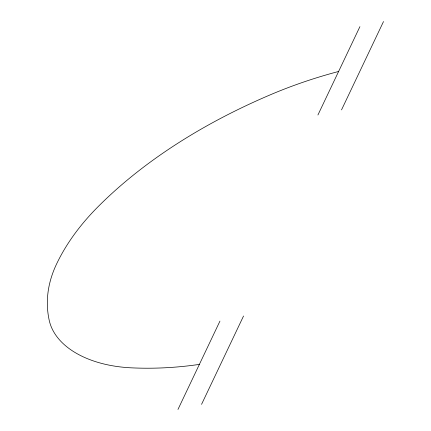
<?xml version="1.0" encoding="UTF-8"?>
<svg xmlns="http://www.w3.org/2000/svg" width="431" height="431" viewBox="0 0 431 431"><rect width="100%" height="100%" fill="white"/><g stroke="black" fill="none" stroke-linecap="round" stroke-linejoin="round"><path stroke-width="0.65" d="M177.965 409.45L219.95 321.111M317.922 114.996L359.912 26.657M201.557 404.343L243.547 316.004M341.519 109.889L383.509 21.55M199.381 364.384A217.52 132.118 -6.6 0 1 131.229 367.832A103.149 62.651 -6.6 0 1 49.22 320.341A217.52 132.118 -6.6 0 1 56.558 264.041A340.668 206.912 -6.6 0 1 97.918 206.853A514.657 312.594 -6.6 0 1 271.649 94.238A340.668 206.912 -6.6 0 1 338.615 71.46"/></g></svg>
